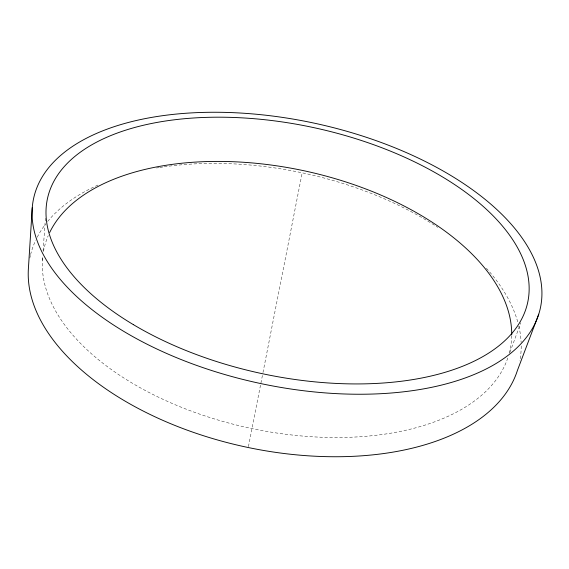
<?xml version="1.0" encoding="UTF-8"?>
<svg xmlns="http://www.w3.org/2000/svg" width="569" height="569" viewBox="0 0 569 569"><rect width="100%" height="100%" fill="white"/><g stroke="black" fill="none" stroke-linecap="round" stroke-linejoin="round"><path stroke-width="0.43" stroke-dasharray="2.85 2.13" d="M42.412 260.31L42.668 256.804M43.102 250.68L45.413 218.304M248.433 446.658L262.814 373.399M262.985 372.531L302.182 172.82M509.916 352.282L520.855 322.73M507.79 358.022A238.447 131.503 12.2 0 1 248.61 427.867A238.447 131.503 12.2 0 1 42.703 256.775M43.457 251.534A238.447 131.503 12.2 0 1 48.244 235.63M511.702 335.667A238.447 131.503 12.2 0 1 509.084 353.826M29.808 258.049A250.367 139.96 12.2 0 1 30.392 255.438M30.605 254.571A250.367 139.96 12.2 0 1 35.655 240.388M37.213 237.216A250.367 139.96 12.2 0 1 45.527 224.158M47.682 221.433A250.367 139.96 12.2 0 1 99.191 184.541M156.503 168.004A250.367 139.96 12.2 0 1 159.064 167.585M159.925 167.45A250.367 139.96 12.2 0 1 163.367 166.923M164.235 166.802A250.367 139.96 12.2 0 1 437.753 227.337M486.395 268.248A250.367 139.96 12.2 0 1 517.726 321.869M518.807 326.073A250.367 139.96 12.2 0 1 521.119 342.396M521.204 345.938A250.367 139.96 12.2 0 1 519.831 360.938"/><path stroke-width="0.85" d="M32.262 207.657L28.45 267.8A250.367 139.96 12.2 0 0 247.785 447.433A250.367 139.96 12.2 0 0 517.42 370.426L538.736 314.223A259.244 132.918 12.2 0 0 195.971 112.669A259.244 132.918 12.2 0 0 126.268 332.865A259.244 132.918 12.2 0 0 538.736 314.223M49.695 232.465A238.447 131.503 12.2 0 1 306.919 171.397A238.447 131.503 12.2 0 1 511.709 334.792M133.331 324.615A245.666 125.692 12.2 0 0 525.713 309.6A245.666 125.692 12.2 0 0 203.681 117.47A245.666 125.692 12.2 0 0 133.331 324.615"/></g></svg>
